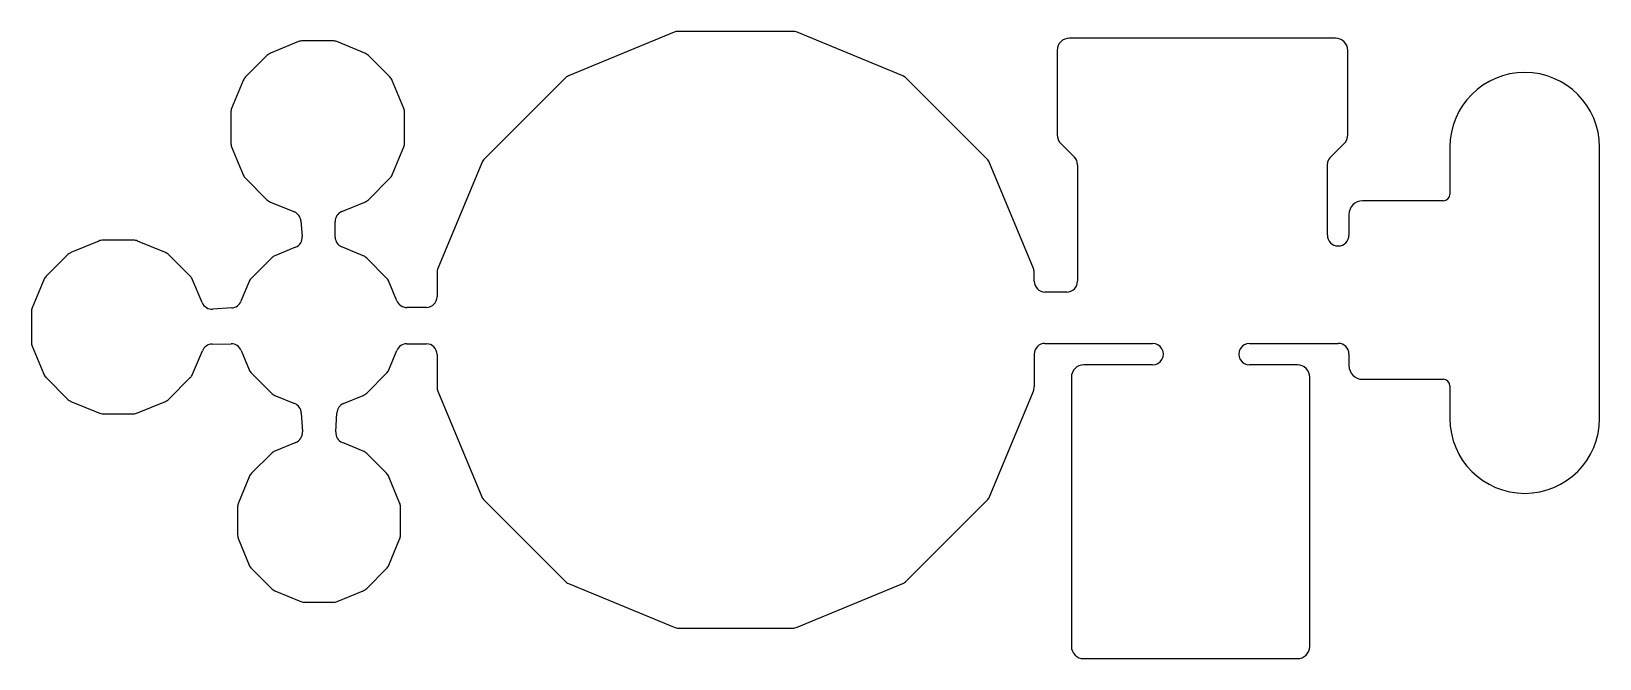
# Model space of a CAD drawing. Extents: x 74 to 131.8, y -112.1 to -89.
import ezdxf

# ---------------------------------------------------------------- set-up
doc = ezdxf.new("R2010")
doc.units = 0
doc.layers.add('OULINE', color=230, linetype='CONTINUOUS')

msp = doc.modelspace()

# ---------------------------------------------------------------- linework, layer by layer
at = {"layer": 'OULINE'}
for p, q in [((83.891, -89.38), (82.86, -89.807)), ((85.158, -89.35), (84.042, -89.35)), ((86.34, -89.807), (85.309, -89.38)), ((97.739, -89.03), (93.842, -90.644)), ((102.109, -89), (97.891, -89)), ((106.158, -90.645), (102.261, -89.03)), ((122.1, -89.25), (112.3, -89.25)), ((82.732, -89.893), (81.943, -90.682)), ((87.257, -90.682), (86.468, -89.893)), ((111.847, -89.703), (111.847, -92.817)), ((122.553, -92.817), (122.553, -89.703)), ((81.857, -90.81), (81.43, -91.841)), ((87.77, -91.841), (87.343, -90.81)), ((93.713, -90.73), (90.731, -93.713)), ((109.27, -93.713), (106.287, -90.731)), ((81.4, -91.992), (81.4, -93.108)), ((87.8, -93.108), (87.8, -91.992)), ((81.43, -93.259), (81.857, -94.29)), ((87.343, -94.29), (87.77, -93.259)), ((111.98, -93.138), (112.481, -93.638)), ((121.89, -93.667), (122.42, -93.138)), ((126.316, -93.275), (126.316, -95)), ((131.834, -103.275), (131.834, -93.275)), ((90.645, -93.842), (89.03, -97.739)), ((110.97, -97.739), (109.356, -93.842)), ((112.597, -93.919), (112.597, -98.213)), ((81.943, -94.418), (82.732, -95.207)), ((86.468, -95.207), (87.257, -94.418)), ((82.86, -95.293), (83.74, -95.657)), ((85.484, -95.647), (86.34, -95.293)), ((126.069, -95.247), (123.1, -95.247)), ((122.597, -95.75), (122.597, -96.513)), ((83.983, -95.992), (84.03, -96.562)), ((85.244, -96.587), (85.239, -96.018)), ((76.541, -96.73), (75.51, -97.157)), ((77.808, -96.7), (76.692, -96.7)), ((78.99, -97.157), (77.959, -96.73)), ((83.786, -96.961), (83.024, -97.277)), ((86.276, -97.277), (85.489, -96.95)), ((75.382, -97.243), (74.593, -98.032)), ((79.907, -98.032), (79.118, -97.243)), ((82.895, -97.363), (82.163, -98.095)), ((87.137, -98.095), (86.405, -97.363)), ((74.507, -98.16), (74.08, -99.191)), ((80.341, -99), (79.993, -98.16)), ((82.077, -98.224), (81.774, -98.953)), ((87.518, -98.935), (87.223, -98.224)), ((89, -97.891), (89, -98.783)), ((111, -98.213), (111, -97.891)), ((112.2, -98.61), (111.397, -98.61)), ((74.05, -99.342), (74.05, -100.458)), ((81.435, -99.197), (80.734, -99.244)), ((88.603, -99.18), (87.885, -99.18)), ((80.711, -100.533), (81.411, -100.523)), ((87.885, -100.52), (88.603, -100.52)), ((111.397, -100.503), (115.363, -100.503)), ((121.35, -100.503), (122.2, -100.503)), ((74.08, -100.609), (74.507, -101.64)), ((79.993, -101.64), (80.35, -100.778)), ((81.783, -100.768), (82.077, -101.476)), ((87.223, -101.476), (87.518, -100.765)), ((89, -100.917), (89, -102.109)), ((122.597, -100.9), (122.597, -101.325)), ((82.163, -101.605), (82.895, -102.337)), ((86.405, -102.337), (87.137, -101.605)), ((120.7, -101.297), (118.937, -101.297)), ((74.593, -101.768), (75.382, -102.557)), ((79.118, -102.557), (79.907, -101.768)), ((89.03, -102.261), (90.644, -106.158)), ((109.355, -106.158), (110.97, -102.261)), ((112.371, -101.75), (112.371, -111.675)), ((121.153, -111.675), (121.153, -101.75)), ((123.1, -101.828), (126.069, -101.828)), ((126.316, -102.075), (126.316, -103.275)), ((75.51, -102.643), (76.541, -103.07)), ((77.959, -103.07), (78.99, -102.643)), ((83.024, -102.423), (83.751, -102.725)), ((85.549, -102.725), (86.276, -102.423)), ((76.692, -103.1), (77.808, -103.1)), ((83.995, -103.068), (84.037, -103.768)), ((85.263, -103.768), (85.305, -103.068)), ((82.895, -104.563), (82.163, -105.295)), ((83.792, -104.158), (83.024, -104.477)), ((86.276, -104.477), (85.508, -104.158)), ((87.137, -105.295), (86.405, -104.563)), ((82.077, -105.424), (81.68, -106.38)), ((87.62, -106.38), (87.223, -105.424)), ((90.73, -106.287), (93.713, -109.269)), ((106.287, -109.27), (109.269, -106.287)), ((81.65, -106.532), (81.65, -107.568)), ((87.65, -107.568), (87.65, -106.532)), ((81.68, -107.72), (82.077, -108.676)), ((87.223, -108.676), (87.62, -107.72)), ((82.163, -108.805), (82.895, -109.537)), ((86.405, -109.537), (87.137, -108.805)), ((83.024, -109.623), (83.98, -110.02)), ((85.32, -110.02), (86.276, -109.623)), ((93.842, -109.355), (97.739, -110.97)), ((102.261, -110.97), (106.158, -109.356)), ((84.132, -110.05), (85.168, -110.05)), ((97.891, -111), (102.109, -111)), ((112.824, -112.128), (120.7, -112.128))]:
    msp.add_line(p, q, dxfattribs=at)
for centre, radius, start, end in [((84.042, -89.747), 0.397, 90, 112.5), ((85.158, -89.747), 0.397, 67.5, 90), ((97.891, -89.397), 0.397, 89.9987, 112.4987), ((102.109, -89.397), 0.397, 67.4987, 89.9987), ((112.3, -89.703), 0.453, 90, 180), ((122.1, -89.703), 0.453, 0, 90), ((83.012, -90.174), 0.397, 112.5, 135), ((86.188, -90.174), 0.397, 45, 67.5), ((82.224, -90.962), 0.397, 135, 157.5), ((86.976, -90.962), 0.397, 22.5, 45), ((93.994, -91.011), 0.397, 112.4987, 134.9987), ((106.006, -91.011), 0.397, 44.9987, 67.4987), ((129.075, -93.275), 2.759, 360, 180), ((81.797, -91.992), 0.397, 157.5, 180), ((87.403, -91.992), 0.397, 360, 22.5), ((112.3, -92.817), 0.453, 180, 225.01825), ((122.1, -92.817), 0.453, 314.98175, 0), ((81.797, -93.108), 0.397, 180, 202.5), ((87.403, -93.108), 0.397, 337.5, 0), ((91.011, -93.994), 0.397, 134.9987, 157.4987), ((108.989, -93.994), 0.397, 22.4987, 44.9987), ((112.2, -93.919), 0.397, 360, 45.01825), ((122.1, -93.877), 0.297, 134.98175, 180), ((-138820.076, -93.877), 138941.879, 359.9989131, 0), ((82.224, -94.138), 0.397, 202.5, 225), ((86.976, -94.138), 0.397, 315, 337.5), ((83.012, -94.926), 0.397, 225, 247.5), ((86.188, -94.926), 0.397, 292.5, 315), ((123.1, -95.75), 0.503, 90, 180), ((126.069, -95), 0.247, 270, 360), ((83.588, -96.024), 0.397, 4.66616, 67.5), ((85.636, -96.014), 0.397, 112.5, 180.53219), ((76.692, -97.097), 0.397, 90, 112.5), ((77.808, -97.097), 0.397, 67.5, 90), ((83.634, -96.594), 0.397, 292.5, 4.66616), ((85.641, -96.584), 0.397, 180.53219, 247.5), ((122.2, -96.513), 0.397, 180, 269.99639), ((122.2, -96.513), 0.397, 270, 360), ((75.662, -97.524), 0.397, 112.5, 135), ((78.838, -97.524), 0.397, 45, 67.5), ((83.175, -97.643), 0.397, 112.5, 135), ((86.125, -97.643), 0.397, 45, 67.5), ((74.874, -98.312), 0.397, 135, 157.5), ((79.626, -98.312), 0.397, 22.5, 45), ((82.443, -98.375), 0.397, 135, 157.5), ((86.857, -98.375), 0.397, 22.5, 45), ((89.397, -97.891), 0.397, 157.4987, 179.9987), ((110.603, -97.891), 0.397, 359.9987, 22.4987), ((111.397, -98.213), 0.397, 179.9987, 270), ((112.2, -98.213), 0.397, 270, 0), ((88.603, -98.783), 0.397, 270, 359.9987), ((74.447, -99.342), 0.397, 157.5, 180), ((80.708, -98.848), 0.397, 202.5, 273.86703), ((81.408, -98.801), 0.397, 273.86703, 337.5), ((87.885, -98.783), 0.397, 202.5, 270), ((74.447, -100.458), 0.397, 180, 202.5), ((80.717, -100.93), 0.397, 90.78443, 157.5), ((81.417, -100.92), 0.397, 22.5, 90.78443), ((87.885, -100.917), 0.397, 90, 157.5), ((88.603, -100.917), 0.397, 359.9985, 90), ((111.397, -100.9), 0.397, 90, 179.99754), ((115.363, -100.9), 0.397, 269.9982, 90.0018), ((118.937, -100.9), 0.397, 89.9982, 270.0018), ((121.35, 116360.535), 116461.038, 269.99881282, 270), ((122.2, -100.9), 0.397, 360, 90), ((60079.734, -103.472), 59968.734, 179.99754243, 179.99869785), ((74.874, -101.488), 0.397, 202.5, 225), ((79.626, -101.488), 0.397, 315, 337.5), ((82.443, -101.325), 0.397, 202.5, 225), ((86.857, -101.325), 0.397, 315, 337.5), ((112.824, -101.75), 0.453, 90, 180), ((112.824, -129041.536), 128940.239, 89.99887173, 90), ((120.7, -101.75), 0.453, 0, 90), ((123.1, -101.325), 0.503, 180, 270), ((89.397, -102.109), 0.397, 179.9985, 202.4987), ((110.603, -102.109), 0.397, 337.4987, 359.9987), ((126.069, -102.075), 0.247, 0, 90), ((75.662, -102.276), 0.397, 225, 247.5), ((78.838, -102.276), 0.397, 292.5, 315), ((83.175, -102.057), 0.397, 225, 247.5), ((83.599, -103.091), 0.397, 3.39307, 67.5), ((85.701, -103.091), 0.397, 112.5, 176.60693), ((86.125, -102.057), 0.397, 292.5, 315), ((76.692, -102.703), 0.397, 247.5, 270), ((77.808, -102.703), 0.397, 270, 292.5), ((129.075, -103.275), 2.759, 180, 0), ((83.64, -103.791), 0.397, 292.5, 3.39307), ((85.66, -103.791), 0.397, 176.60693, 247.5), ((83.175, -104.843), 0.397, 112.5, 135), ((86.125, -104.843), 0.397, 45, 67.5), ((82.443, -105.575), 0.397, 135, 157.5), ((86.857, -105.575), 0.397, 22.5, 45), ((91.011, -106.006), 0.397, 202.4987, 224.9987), ((108.989, -106.006), 0.397, 314.9987, 337.4987), ((82.047, -106.532), 0.397, 157.5, 180), ((87.253, -106.532), 0.397, 360, 22.5), ((82.047, -107.568), 0.397, 180, 202.5), ((87.253, -107.568), 0.397, 337.5, 360), ((82.443, -108.525), 0.397, 202.5, 225), ((86.857, -108.525), 0.397, 315, 337.5), ((83.175, -109.257), 0.397, 225, 247.5), ((86.125, -109.257), 0.397, 292.5, 315), ((93.994, -108.989), 0.397, 224.9987, 247.4987), ((106.006, -108.989), 0.397, 292.4987, 314.9987), ((84.132, -109.653), 0.397, 247.5, 270), ((85.168, -109.653), 0.397, 270, 292.5), ((97.891, -110.603), 0.397, 247.4987, 269.9987), ((102.109, -110.603), 0.397, 269.9987, 292.4987), ((112.824, -111.675), 0.453, 180, 270), ((120.7, -111.675), 0.453, 270, 0)]:
    msp.add_arc(centre, radius, start, end, dxfattribs=at)

doc.saveas('drawing.dxf')
